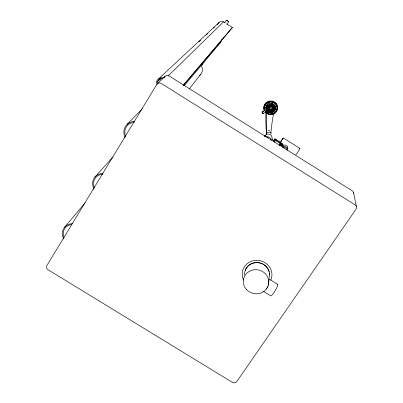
<?xml version="1.0" encoding="UTF-8"?>
<svg xmlns="http://www.w3.org/2000/svg" width="403" height="403" viewBox="0 0 403 403"><rect width="100%" height="100%" fill="white"/><g stroke="black" fill="none" stroke-linecap="round" stroke-linejoin="round"><path stroke-width="0.6" d="M281.475 143.775L282.15 144.183L281.546 143.77M271.949 139.116L274.483 141.362L274.06 141.977M270.856 132.995L271.909 123.751A25.278 3.022 -80.4 0 1 273.556 113.807M272.302 138.138L272.065 139.322M279.178 145.528L280.236 143.569L279.45 145.09M268.6 283.138L269.108 279.072L277.717 284.397M268.499 283.732L268.282 285.012M264.897 135.937L264.967 135.62L265.794 136.098M271.118 140.44C271.703 137.755 268.106 136.295 265.899 136.758M271.929 137.816C273.002 134.008 264.363 132.139 265.512 136.889L265.839 135.841M266.237 106.387L266.192 106.77M265.748 107.923L265.859 107.556L266.091 107.863M266.338 106.724L266.116 106.347M265.733 109.032L266.111 108.966L265.839 109.168M266.645 105.5L266.796 105.223L267.038 105.48M265.909 109.238L266.025 109.027M267.023 105.379L266.897 105.228M266.71 107.964L267.028 107.702M267.335 106.921L267.043 106.674L266.982 107.027M267.809 104.709L267.738 104.291L267.532 104.518M266.212 110.301L266.156 110.331M266.731 108.709L266.791 109.032L266.786 108.734M267.441 105.999C268.242 105.672 266.993 106.513 267.698 105.777M267.814 104.589L267.607 104.387M266.448 110.346L266.076 110.16L266.454 110.095M267.098 107.042C267.587 106.362 267.144 107.51 266.937 106.785M266.821 108.996L266.922 108.78M267.093 108.946L266.962 108.639L267.078 108.886M268.272 105.4L268.312 105.032L268.544 105.339M268.181 105.112L268.146 105.203M266.756 111.163C267.29 111.873 266.816 110.729 266.746 111.213M267.098 109.843L267.3 109.616L267.108 109.948M267.678 107.843L267.904 108.15L268.04 107.828M267.864 107.112L268.126 107.349M267.365 109.838L267.365 109.697M268.257 106.644L268.559 106.407M268.937 103.893L268.7 103.662L268.771 104.039M266.781 111.117L267.018 111.354M267.794 108.704C268.292 108.417 267.909 109.082 267.829 108.634M268.756 103.989L269.023 103.823M267.144 111.349L266.912 111.042M268.247 107.193L268.222 107.339M267.537 110.649L267.804 110.487M268.287 109.344C267.652 109.631 268.287 109.374 268.207 109.208M268.519 106.619L268.443 106.316M269.043 104.715L269.244 104.483L269.426 104.795M268.836 105.808L268.781 106.034M267.708 110.86L267.788 110.432L267.794 110.739M269.164 106.075L268.902 106.07M267.678 112.054L268.03 111.943L267.919 112.311M270.06 103.294C270.257 103.989 269.859 103.002 270.262 103.571M267.708 112.205L267.748 111.923M269.456 105.682L269.798 105.712L269.592 105.354M267.98 112.155L268.05 112.236M268.282 111.324L268.403 111.52M268.6 110.084L268.564 109.818M269.441 105.626L269.602 105.692M268.69 110.115L268.61 109.838L268.584 110.226M269.824 105.667L269.738 105.39L269.798 105.712M270.393 105.128C270.081 105.455 270.428 105.243 270.478 105.405M270.327 104.458L270.06 104.261M268.388 111.465L268.615 111.163M270.423 104.493L270.403 104.291M268.821 112.578C269.365 113.45 268.861 111.802 268.947 112.875M271.189 103.41L271.466 103.601L271.551 103.289M271.481 103.455L271.365 103.616M268.982 112.83L269.123 112.487M269.647 110.916L269.884 110.724M269.093 112.518L269.128 112.79M269.224 111.691L269.416 111.989L269.547 111.661M271.259 105.344L271.194 105.526M271.461 104.448L271.375 104.17L271.214 104.463M270.302 111.047L270.322 110.896M271.718 105.379L271.738 105.581M272.08 104.478L272.403 104.745L272.337 104.362M272.01 105.531L272.02 105.289M272.524 103.546L272.725 103.747M270.685 111.127L270.599 110.85L270.564 111.178M270.574 112.079L270.393 111.767M272.826 103.657L272.66 103.828M272.398 105.727C273.022 106.226 272.166 105.475 272.67 105.667M271.204 111.208L271.179 110.8L271.38 111.117M271.395 111.782C271.007 112.165 271.894 111.913 271.345 112.029M272.781 105.913L272.655 105.611M271.889 110.901L272.096 110.618M271.385 112.845L271.415 113.031M273.063 104.911C273.672 105.47 272.463 104.78 273.385 105.077M273.622 104.397L273.783 104.024L273.597 104.206M273.36 106.367C272.539 106.342 273.622 106.382 273.219 106.115M273.879 104.281L273.566 104.251M271.577 112.664L271.612 112.996M272.121 110.588L272.035 110.936M271.677 112.996L271.748 112.82M273.36 106.86L273.763 106.997M273.964 104.337L273.602 104.11M272.499 111.722L272.322 111.44L272.237 111.747M273.738 105.611L274.08 105.788M273.022 109.722L273.239 109.938M273.561 107.626L273.975 107.712M274.065 105.878L273.879 105.657L274.02 105.903M272.871 110.462L272.75 110.472M272.786 112.341L272.791 112.719L272.952 112.351M274.539 104.951C275.274 105.047 274.347 104.82 274.534 105.193M274.498 106.387L274.403 106.755L274.549 106.397M273.788 109.243L273.657 108.946L273.617 109.273M274.796 105.289L274.655 105.042L274.876 105.223M274.503 106.765L274.639 106.442M273.36 110.896L273.491 111.193L273.169 111.228M274.045 110.2L273.869 110.513M274.559 107.41L274.791 107.717L274.896 107.349M273.844 111.686C273.702 112.049 274.231 111.5 273.738 111.938M274.483 109.641L274.579 109.268L274.438 109.631M274.685 108.654L274.634 108.326L274.932 108.407M275.405 105.979L275.214 106.236M274.116 110.422L273.995 110.205M274.856 107.536L274.937 107.49M274.201 110.301L274.03 110.145M274.045 112.004L274.02 111.646L274 111.913M275.521 105.989L275.506 106.316L275.184 106.196M274.841 110.749L274.811 111.032M275.561 107.445C275.723 107.611 275.909 106.881 275.899 107.47M275.566 109.671L275.294 109.954L275.587 109.651M275.566 108.593L275.561 108.493M275.949 108.674L275.818 108.377M280.166 142.244L283.193 137.902L299.918 148.4C299.081 150.269 296.86 154.153 295.782 154.5M264.64 136.667L264.967 135.62L264.539 135.942M283.254 137.937L280.553 142.511M280.266 143.584L275.163 140.461L274.272 142.037M267.103 287.616L267.602 286.568M157.88 83.648L157.427 81.844L157.724 81.27A6.181 6.02 45.9 0 1 162.364 78.509M274.564 141.549L274.599 141.307M265.859 107.556L265.708 107.833M266.922 105.521L266.831 105.561M265.879 107.989L266.071 107.808L265.693 107.777M266.705 107.818L267.088 107.898M268.176 105.208L268.433 105.092M267.799 106.125L267.743 105.803L267.617 106.206M269.078 104.619L269.38 104.553M268.796 105.944L268.947 105.818M268.242 106.548C268.474 106.986 268.836 106.18 268.343 106.578M267.023 109.661L267.023 109.893M267.693 108.593C268.388 108.785 267.496 108.714 267.844 108.462M271.204 103.359L271.39 103.178M267.124 111.293L266.867 111.409M271.4 104.528L271.229 104.14L271.204 104.563M268.514 109.807L268.353 110.175M267.703 112.059L268.045 111.999M268.292 111.273L268.66 111.404M268.892 110.392L269.164 110.538M268.645 111.349L268.484 111.097M269.466 111.853L269.486 111.586L269.31 111.979M269.542 111.908L269.264 111.953M270.665 111.072L270.342 111.183M273.909 105.541L273.884 105.813M273.38 106.916L273.733 106.991M270.081 112.996C270.232 112.23 270.67 113.591 270.332 112.729M271.355 111.082L271.138 111.127M273.35 106.961L273.486 107.042M273.607 107.767L273.944 107.707M274.554 106.629L274.629 106.452M273.093 109.948L273.405 109.757L273.103 109.697M272.539 111.812L272.322 111.44M273.209 110.901L273.148 111.253L273.325 110.936M274.594 108.462L274.962 108.593L274.876 108.316M273.284 111.319L273.481 111.042M274.564 108.508L274.937 108.639L274.579 108.513M272.982 112.538L272.992 112.442M273.808 110.321L274.191 110.402M275.843 108.664L275.924 108.719M274.725 110.709L274.74 111.001M274.367 141.982L274.624 141.554M163.996 78.011L164.651 76.933A3.264 3.184 47.1 0 1 169.074 75.94L352.202 190.785A3.239 3.103 -5.1 0 1 353.648 193.551M224.662 22.82L226.305 20.155L227.609 20.795L228.692 21.666L227.04 24.341M201.288 66.102L203.928 61.82M226.642 23.832L232.37 27.454L232.078 27.933L183.43 85.295M273.687 140.818L274.896 138.919L275.244 139.065L283.022 144.148L282.13 145.619M273.713 140.813L274.972 138.929M273.839 140.864L275.048 138.964M275.35 140.753L275.954 139.801L274.911 138.985M282.241 145.402C281.113 146.158 278.967 143.886 281.304 143.186L275.954 139.801M280.81 143.957L281.304 143.186M280.956 145.221L281.697 144.062L282.604 144.546L283.042 144.198M281.863 145.7L282.604 144.546M274.448 141.423L275.163 140.461M189.193 89.008L200.86 74.172M184.332 85.592L220.184 42.904M64.475 227.357L85.139 202.84M183.123 85.436L232.37 27.454M94.841 177.174L112.88 156.994M266.106 288.926L266.851 288.145M266.715 105.319L267.038 105.43M267.874 104.594L267.738 104.291M268.504 105.329L268.287 105.455M269.385 104.785L269.32 104.906M267.889 108.095L267.95 107.782M270.529 105.43L270.252 105.475M266.443 110.115L266.111 110.069M272.705 103.813L272.433 103.672M273.098 105.183L273.37 105.022M268.942 110.412L268.932 110.659M273.869 105.913L273.844 105.505M271.133 110.825L271.219 111.107M272.529 109.415L272.327 109.092L272.418 109.455M273.652 108.246L273.612 108.528M270.358 111.827L270.206 112.094L270.549 112.125M271.118 110.916L271.159 111.183M273.763 109.289L273.556 108.936L273.486 109.334M274.821 107.601L274.816 107.294M272.826 110.221L272.483 110.276L272.725 110.482M275.602 107.163L275.541 107.389M271.486 112.039L271.541 111.812M127.136 124.356L142.511 108.614M271.693 113.052L271.511 112.986M168.011 76.046L223.519 21.853L225.081 22.84M157.246 83.879L165.17 76.288M157.427 81.844L161.079 78.389M198.86 41.897L200.689 40.184M206.165 35.051L207.535 33.766M213.469 28.2L214.381 27.344M217.121 24.779L218.033 23.923A4.161 4.111 71.4 0 1 223.358 21.772L223.519 21.853M158.319 79.124L219.167 22.402M299.641 148.536L299.918 148.4M280.186 144.637L280.569 144.339M267.108 106.714L267.068 107.082M271.793 105.354L271.995 105.672L271.889 105.309M273.738 104.407L273.783 104.024M262.711 111.878L264.408 110.85A6.972 6.67 -18.7 0 1 267.985 101.929L269.733 101.395A6.972 6.67 -18.7 0 1 277.662 108.558A6.972 6.67 -18.7 0 1 268.232 114.296L265.345 112.316L263.648 113.344A0.912 0.871 -16.7 0 1 262.333 113.127A0.912 0.871 -16.7 0 1 262.711 111.878L262.605 111.49L264.297 110.462A6.962 6.66 -18.7 0 1 267.874 101.551L269.617 101.022A6.962 6.66 -18.7 0 1 277.531 108.195M267.26 109.954L267.018 109.913M267.642 110.79L267.904 110.654M273.778 108.543L273.692 108.221M270.438 113.072L270.136 112.764M271.29 112.069L271.546 112.115M275.42 109.641L275.254 109.863M270.383 113.057L270.101 112.8L270.257 113.152M268.942 103.647L268.7 103.662M272.257 104.79L272.383 104.387L272.443 104.709M271.279 105.183L271.023 105.138L271.138 105.531M269.229 110.422L268.972 110.326M272.075 109.823L272.07 109.445L272.005 109.823M271.632 110.095L271.627 109.712L271.562 110.09M269.531 110.88L269.904 111.011M272.609 112.412L272.937 112.679M134.552 121.197L132.149 121.726A11.279 10.846 38.8 0 0 124.189 134.859L124.96 137.826M134.214 122.24L131.121 123.011A10.322 9.924 38.8 0 0 124.849 133.358L125.57 136.471M103.103 173.119L100.679 173.633A11.098 10.513 35 0 0 92.967 186.357L93.773 189.334M102.765 174.136L99.682 174.882A10.156 9.622 35 0 0 93.607 184.906L94.347 187.984M72.626 223.443L70.182 223.947A10.926 10.196 32.9 0 0 62.707 236.284L63.473 239.019M71.674 224.557L69.21 225.151A9.994 9.329 32.9 0 0 63.321 234.868L64.062 237.83M228.692 21.666L226.305 20.155M266.413 106.594L266.187 106.387M275.677 107.49L275.702 107.45M272.635 109.012L272.73 108.644L272.569 108.991M273.249 109.651L273.41 109.908L273.284 109.611M275.41 109.964L275.541 109.787M269.768 110.709L269.929 110.966L269.753 110.654M272.519 111.455L272.604 111.732L272.388 111.48M271.592 112.719L271.753 112.971M271.355 112.835L271.597 113.097M266.998 137.297L268.393 137.544M268.982 105.762L269.179 106.024M267.99 107.41L267.889 107.067L268.025 107.364M273.743 108.634L273.617 108.281L273.854 108.563M266.867 108.075L266.69 107.762M265.985 108.805L266.091 109.158L266 108.87M266.539 113.102L267.592 113.636M272.529 103.853L272.745 103.677M275.35 106.261L275.561 106.08M272.514 107.515L272.786 107.233L272.448 107.44M274.74 108.619L274.942 108.392M267.97 109.52L267.904 109.299M279.878 143.952L280.841 144.541M281.808 145.135L283.254 146.022L283.198 146.611L279.808 144.536M263.562 291.445L270.655 295.827A6.735 1.138 -58.9 0 0 275.38 290.341A6.735 1.138 -58.9 0 0 277.4 284.347M281.697 144.062L280.921 143.483M270.539 105.248L270.559 105.46M272.206 107.062L272.544 106.855L272.166 106.971M275.274 109.898L275.244 109.712M272.619 107.959L272.957 107.752L272.579 107.868M268.806 106.08L269.139 106.12M273.748 111.928L273.718 111.737M267.063 106.966L267.169 107.092M272.247 111.732L272.216 111.545M273.264 106.14L273.35 106.417M268.605 110.034L268.433 110.231M273.702 106.805L273.592 107.173M270 103.521L270.166 103.657M275.39 105.924L275.546 106.281M274.322 109.384L274.408 109.661M274.796 111.127L274.997 110.85M272.735 105.667L272.781 105.808M273.823 110.271L273.904 110.548M273.163 110.926L273.123 111.208M269.889 103.364L269.97 103.642M269.436 105.48L269.521 105.757M271.219 111.848L271.305 112.125M271.37 112.79L271.451 113.067M268.861 106.165L268.781 106.044M269.169 110.346L269.249 110.624M270.101 114.286L270.05 114.12A6.398 6.116 -18.7 0 1 268.967 113.933M267.98 107.752L268.06 108.029M266.705 108.755L266.791 109.037M265.728 107.636L265.784 107.959M266.388 110.019L266.474 110.306M264.297 110.462L264.408 110.85M263.542 112.956L263.648 113.344M262.227 112.739L262.333 113.127M157.024 84.141L156.409 81.698A7.158 6.967 45.9 0 1 164.449 77.744M201.51 65.1L202.387 69.024A7.108 6.982 47.7 0 1 199.53 75.416M353.592 192.745L356.454 206.855M266.428 134.385L265.965 125.368A30.95 3.385 -89.9 0 1 265.854 113.112M266.761 132.663L266.328 123.293A25.278 2.761 -89.9 0 1 266.328 113.213M221.695 39.534A7.189 7.098 62.9 0 1 219.549 43.584M218.834 44.174A7.189 7.098 62.9 0 1 218.043 44.662M243.634 280.211A14.916 14.07 11.3 0 1 256.681 260.338A14.916 14.07 11.3 0 1 270.831 280.11M244.611 275.002A12.508 11.798 11.3 0 1 258.53 262.741A12.508 11.798 11.3 0 1 268.977 278.246M245.15 270.625A12.503 11.798 11.3 0 1 248.58 265.506M248.989 265.174A12.503 11.798 11.3 0 1 269.259 272.015M269.476 273.239A12.503 11.798 11.3 0 1 269.547 275.098M282.674 147.251A2.997 2.922 4.1 0 1 287.591 150.259M283.359 147.966A2 1.95 4.1 0 1 286.634 149.971M282.825 145.775A2.977 2.902 4 0 1 287.707 148.762M268.443 113.777A6.398 6.116 -18.7 0 1 264.66 106.412A6.398 6.116 -18.7 0 1 272.035 101.944A6.398 6.116 -18.7 0 1 277.093 108.533M277.002 109.062A6.398 6.116 -18.7 0 1 270.604 114.14M277.435 108.775A6.962 6.66 -18.7 0 1 277.093 109.903M263.078 113.137A0.912 0.871 -16.7 0 1 262.605 111.49M266.69 134.335A2.483 1.355 0.4 0 1 266.851 132.592A2.483 1.355 0.4 0 1 270.02 132.396A2.483 1.355 0.4 0 1 270.952 134.068M267.985 130.577A1.169 0.64 0.4 0 1 269.622 130.708M268.655 107.944L269.023 108.075L268.655 107.944M268.781 107.445L269.154 107.576L268.806 107.4M268.665 108.442L269.033 108.573L268.665 108.442M269.033 107.002L269.406 107.133L269.033 107.002M268.806 108.921L269.179 109.047L268.806 108.921M269.395 106.634L269.763 106.76L269.395 106.634M269.073 109.339L269.446 109.47L269.073 109.339M269.839 106.362L270.206 106.493L269.839 106.362M269.446 109.676L269.819 109.807L269.446 109.676M270.332 106.231L270.7 106.357L270.332 106.231M271.073 104.261L271.159 104.538L271.073 104.261M270.962 105.218L271.043 105.495L270.962 105.218M269.899 109.908L270.272 110.034L269.899 109.908M270.856 106.196L271.224 106.327L270.856 106.196M270.403 110.014L270.771 110.145L270.403 110.014M271.355 106.306L271.723 106.432L271.355 106.306M270.922 109.989L271.29 110.12L270.922 109.989M271.808 106.533L272.176 106.664L271.808 106.533M272.599 108.271L272.967 108.402L272.624 108.226M273.99 108.462L273.99 108.462M270.212 111.848L270.232 112.135L270.212 111.848M156.696 84.559L46.894 265.517A3.259 3.012 32.2 0 0 48.113 269.788L232.375 382.346A3.219 2.952 13.1 0 0 236.788 381.555L355.95 209.318A3.425 3.269 -4.2 0 0 354.988 204.789L161.366 83.512A3.451 3.36 45.7 0 0 156.696 84.559M246.661 289.707A12.785 12.04 11.4 0 0 268.222 285.621A12.785 12.04 11.4 0 0 253.265 269.914A12.785 12.04 11.4 0 0 246.661 289.707M268.474 113.933A6.398 6.121 -18.7 0 0 277.118 107.092A6.398 6.121 -18.7 0 0 266.857 103.445A6.398 6.121 -18.7 0 0 268.474 113.933M270.453 109.072A0.997 0.952 -18.7 0 0 271.798 108.004A0.997 0.952 -18.7 0 0 270.196 107.44A0.997 0.952 -18.7 0 0 270.453 109.072"/></g></svg>
